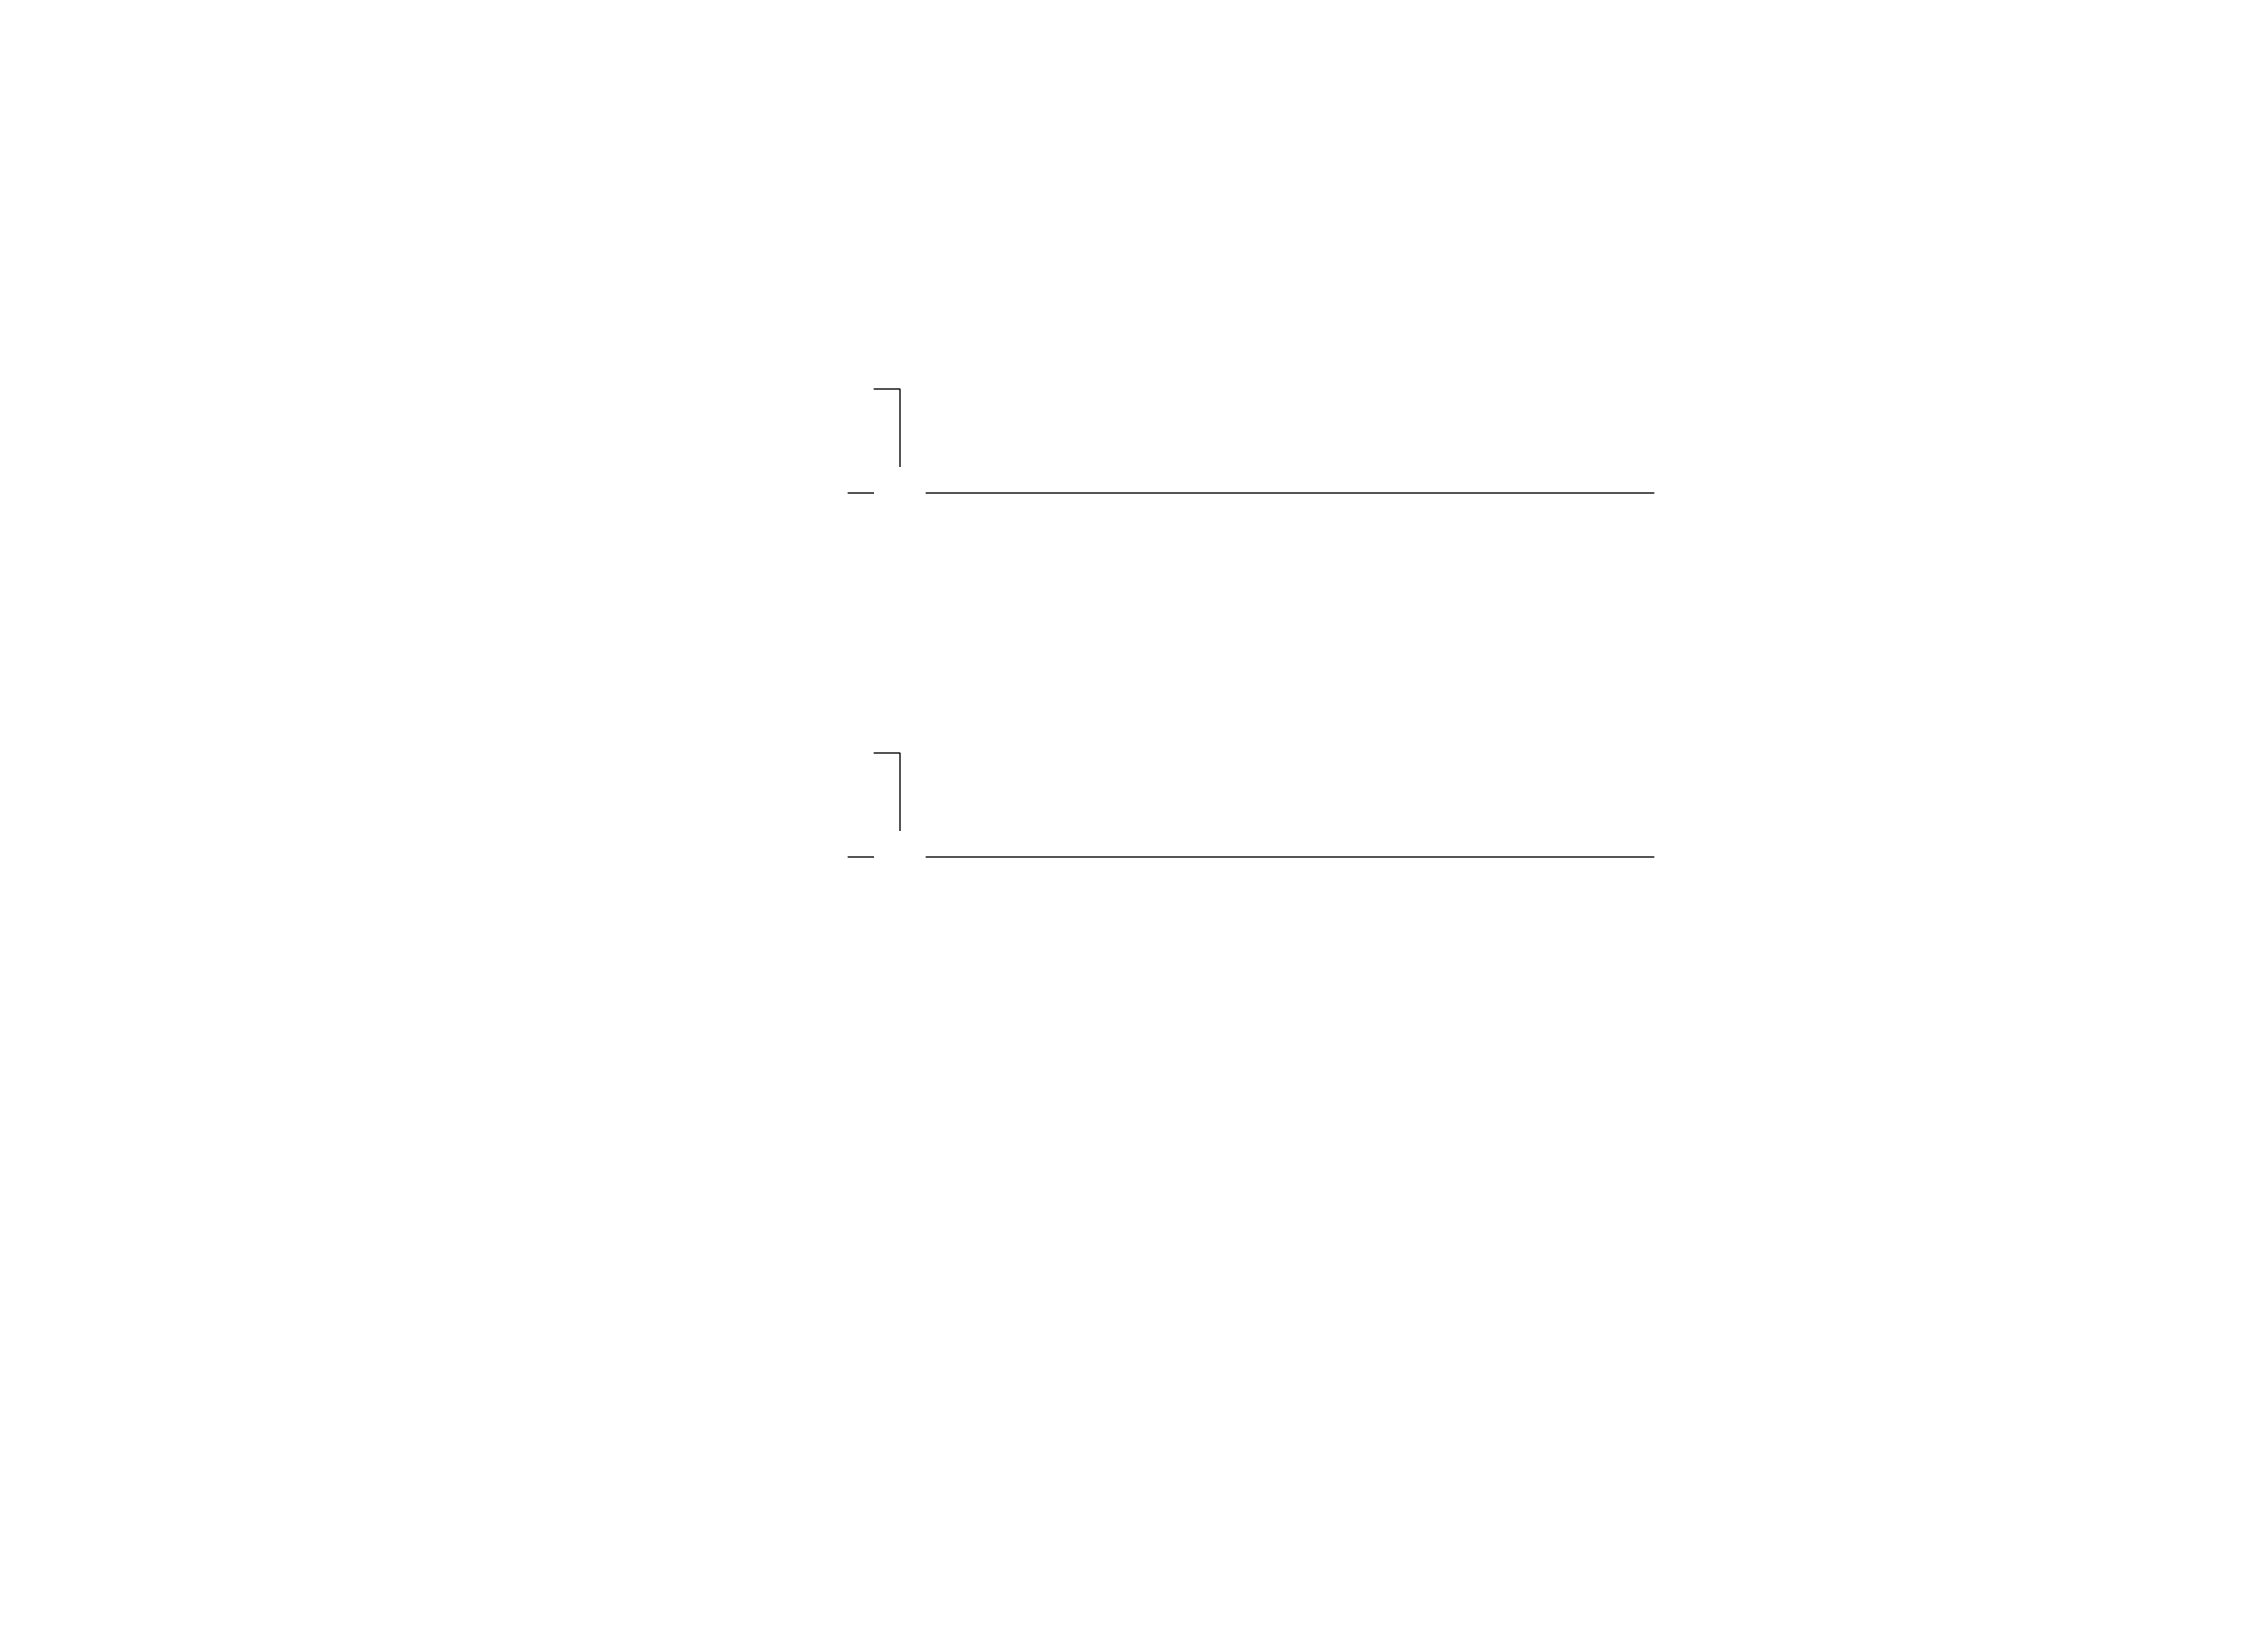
# Model space of a CAD drawing. Header units: millimetres. Extents: x 1 to 1259, y 1 to 890.
import ezdxf

# ---------------------------------------------------------------- set-up
doc = ezdxf.new("R2010")
doc.units = ezdxf.units.MM
doc.layers.add('WIRES', color=5, linetype='CONTINUOUS')

msp = doc.modelspace()

# ---------------------------------------------------------------- linework, layer by layer
at = {"layer": 'WIRES', "color": 0}
for p, q in [((480, 691), (495, 691)), ((495, 691), (495, 646)), ((465, 631), (480, 631)), ((510, 631), (930, 631)), ((480, 481), (495, 481)), ((495, 481), (495, 436)), ((465, 421), (480, 421)), ((510, 421), (930, 421))]:
    msp.add_line(p, q, dxfattribs=at)

doc.saveas('drawing.dxf')
